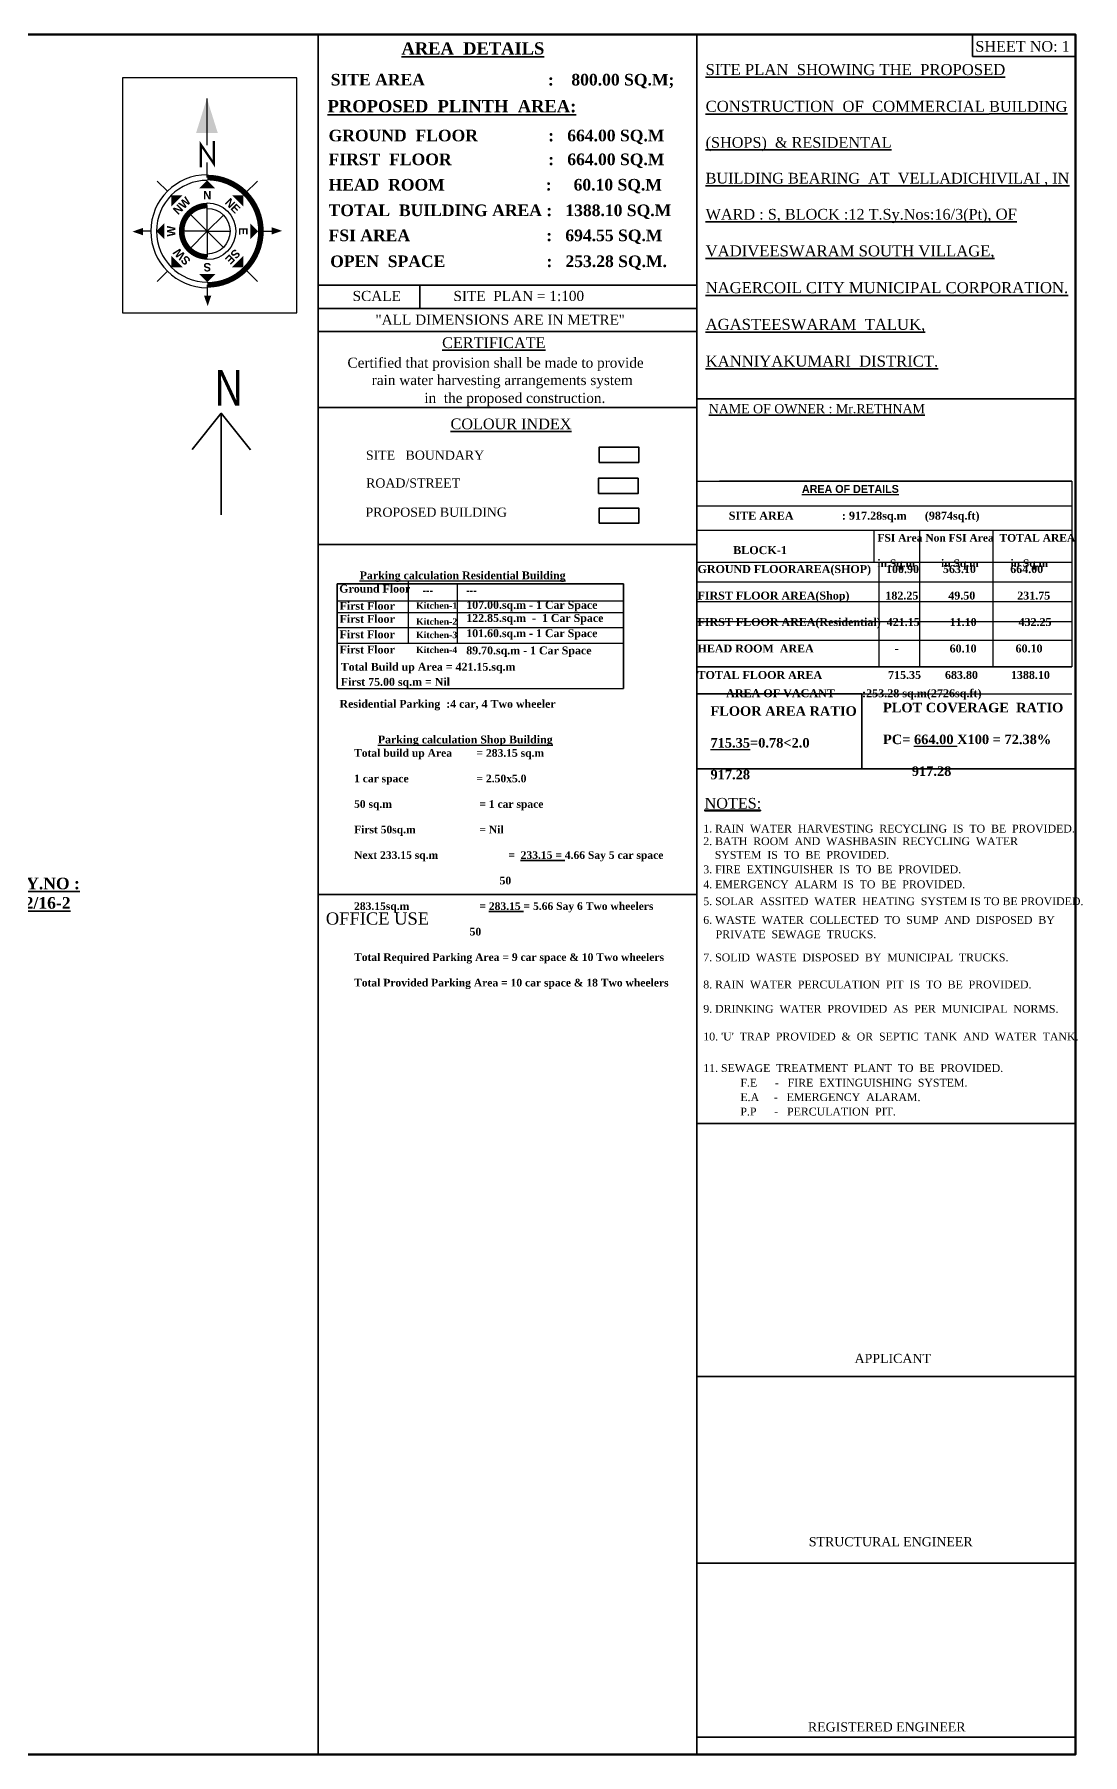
# Model space of a CAD drawing. Header units: metres. Extents: x 915 to 5569, y -1565 to 175.
# Drawn here: x 5363.9 to 5398.1, y -1564.8 to -1508.7 of the extents above; entities that cross this region are included whole.
import ezdxf
from ezdxf.enums import TextEntityAlignment as Align

# ---------------------------------------------------------------- set-up
doc = ezdxf.new("R2010")
doc.units = ezdxf.units.M
doc.header["$MEASUREMENT"] = 0
doc.layers.add('NORTH_DIRECTION', color=7, linetype='Continuous', lineweight=0)
doc.styles.get("Standard").update_dxf_attribs({"font": 'times.ttf'})
doc.styles.add('STYLE11', font='bold')
doc.styles.add('USA TEXT', font='GOTHIC.TTF', dxfattribs={"width": 0.8})

msp = doc.modelspace()

# ---------------------------------------------------------------- linework, layer by layer
at = {"lineweight": 35}
for p, q in [((5373.13966, -1508.66033), (5373.13966, -1564.84256)), ((5385.50946, -1508.66033), (5385.50946, -1564.84256)), ((5394.51411, -1509.37848), (5394.51411, -1508.66033)), ((5397.87925, -1509.37848), (5394.51411, -1509.37848)), ((5376.46577, -1517.60978), (5376.46577, -1516.85352)), ((5373.13966, -1517.60978), (5385.50946, -1517.60978)), ((5373.13966, -1518.36604), (5385.50946, -1518.36604)), ((5373.13966, -1518.36604), (5385.50946, -1518.36604)), ((5385.50946, -1520.56129), (5397.87925, -1520.56129)), ((5373.13966, -1525.31704), (5385.50946, -1525.31704)), ((5385.50946, -1544.22606), (5397.87925, -1544.22606)), ((5385.50946, -1552.49802), (5397.87925, -1552.49802)), ((5385.50946, -1558.58765), (5397.87925, -1558.58765)), ((5385.50946, -1564.27483), (5397.87925, -1564.27483))]:
    msp.add_line(p, q, dxfattribs=at)
at = {"lineweight": 30}
for p, q in [((5369.52246, -1512.28294), (5369.52246, -1510.75118)), ((5369.52246, -1513.33571), (5369.52246, -1512.8486)), ((5368.21848, -1513.78428), (5367.88513, -1513.45093)), ((5370.76171, -1513.84902), (5371.1598, -1513.45093)), ((5369.52246, -1515.08827), (5368.9306, -1514.4964)), ((5369.52246, -1515.08827), (5369.52246, -1514.25125)), ((5369.52246, -1515.08827), (5370.04959, -1514.56114)), ((5367.67835, -1515.08827), (5367.40776, -1515.08827)), ((5369.52246, -1515.08827), (5368.68545, -1515.08827)), ((5369.52246, -1515.08827), (5368.9306, -1515.68013)), ((5369.52246, -1515.08827), (5370.26793, -1515.08827)), ((5369.52246, -1515.08827), (5370.04959, -1515.61539)), ((5369.52246, -1515.08827), (5369.52246, -1515.92528)), ((5371.27502, -1515.08827), (5371.63716, -1515.08827)), ((5370.76171, -1516.32751), (5371.1598, -1516.7256)), ((5368.21848, -1516.39225), (5367.88513, -1516.7256)), ((5369.52246, -1516.84082), (5369.52246, -1517.20297))]:
    msp.add_line(p, q, dxfattribs=at)
at = {"color": 7, "lineweight": 30}
for p, q in [((5397.7678, -1523.24762), (5386.25617, -1523.24762)), ((5385.50946, -1524.05501), (5397.7678, -1524.05501)), ((5397.7678, -1523.96342), (5397.7678, -1524.06713)), ((5385.52208, -1524.84979), (5397.7678, -1524.84979)), ((5391.31084, -1525.89689), (5391.31084, -1524.84979)), ((5392.78355, -1524.84979), (5392.78355, -1529.32044)), ((5395.17979, -1524.84979), (5395.17979, -1528.28123)), ((5385.50946, -1525.89689), (5397.7678, -1525.89689)), ((5391.47225, -1529.32044), (5391.47225, -1525.89689)), ((5374.63057, -1526.60977), (5381.91557, -1526.60977)), ((5376.08809, -1526.50119), (5376.08809, -1528.53665)), ((5377.68603, -1526.60977), (5377.68603, -1528.54716)), ((5385.50946, -1526.53916), (5397.7678, -1526.53916)), ((5373.76684, -1527.15761), (5383.11606, -1527.15761)), ((5373.76684, -1527.54479), (5383.11606, -1527.54479)), ((5385.50946, -1527.1769), (5397.7678, -1527.1769)), ((5373.76684, -1528.03615), (5383.11606, -1528.03615)), ((5385.50946, -1527.83152), (5397.7678, -1527.83152)), ((5373.76684, -1528.54716), (5383.11606, -1528.54716)), ((5385.50946, -1528.44762), (5397.7678, -1528.44762)), ((5392.78355, -1528.27335), (5392.78355, -1528.44762)), ((5395.17979, -1528.27335), (5395.17979, -1529.32044)), ((5395.17979, -1528.28123), (5395.17979, -1528.44762)), ((5395.17979, -1528.36443), (5395.17979, -1528.44762)), ((5385.50946, -1529.32044), (5397.7678, -1529.32044)), ((5385.50946, -1529.32044), (5385.50946, -1531.25507)), ((5373.76684, -1530.02842), (5383.11606, -1530.02842))]:
    msp.add_line(p, q, dxfattribs=at)
at = {"color": 2}
msp.add_line((5390.90506, -1530.1934), (5385.50946, -1530.1934), dxfattribs=at)
msp.add_line((5385.50946, -1530.1934), (5397.7678, -1530.1934))
at = {"linetype": 'ByBlock', "lineweight": 35}
for p, q in [((5390.90506, -1530.1934), (5390.90506, -1532.64931)), ((5373.13966, -1536.75144), (5385.50946, -1536.75144))]:
    msp.add_line(p, q, dxfattribs=at)
at = {"color": 0, "linetype": 'ByBlock', "lineweight": 35}
msp.add_line((5385.50946, -1532.64931), (5397.87925, -1532.64931), dxfattribs=at)
at = {"lineweight": 106}
msp.add_lwpolyline([(5314.54936, -1508.66033), (5397.87925, -1508.66033), (5397.87925, -1564.84256), (5314.54936, -1564.84256)], close=True, dxfattribs=at)
at = {"linetype": 'Continuous', "lineweight": 30}
msp.add_lwpolyline([(5372.44786, -1510.07603), (5366.75059, -1510.07603), (5366.75059, -1517.74889), (5372.44786, -1517.74889)], close=True, dxfattribs=at)
at = {"lineweight": 30, "const_width": 0.07324}
msp.add_lwpolyline([(5369.31063, -1512.99974), (5369.31063, -1512.2561), (5369.73404, -1512.87988), (5369.73404, -1512.13733)], dxfattribs=at)
at = {"lineweight": 30}
for points in [[(5369.52246, -1513.24415, 1), (5369.52246, -1516.93238, 1)], [(5369.52246, -1513.42726, 1), (5369.52246, -1516.74927, 1)], [(5369.52246, -1514.15969, -1), (5369.52246, -1516.01684, -1)], [(5369.52246, -1514.3428, -1), (5369.52246, -1515.83373, -1)]]:
    msp.add_lwpolyline(points, format="xyb", dxfattribs=at)
at = {"lineweight": 30, "const_width": 0.18311}
for points in [[(5369.52246, -1513.33571, -1), (5369.52246, -1516.84082, 1)], [(5369.52246, -1514.25125, 1), (5369.52246, -1515.92528, 1)]]:
    msp.add_lwpolyline(points, format="xyb", dxfattribs=at)
at = {"lineweight": 35}
for points in [[(5373.13966, -1516.85352), (5385.50946, -1516.85352), (5385.50946, -1520.84908), (5373.13966, -1520.84908)], [(5382.3266, -1522.63742), (5383.61883, -1522.63742), (5383.61883, -1522.14081), (5382.3266, -1522.14081)], [(5382.302, -1523.65481), (5383.59423, -1523.65481), (5383.59423, -1523.15821), (5382.302, -1523.15821)], [(5382.32551, -1524.62832), (5383.61773, -1524.62832), (5383.61773, -1524.13171), (5382.32551, -1524.13171)]]:
    msp.add_lwpolyline(points, close=True, dxfattribs=at)
at = {"color": 7, "lineweight": 30}
msp.add_lwpolyline([(5385.50946, -1523.24762), (5397.7678, -1523.24762), (5397.7678, -1529.32044), (5385.50946, -1529.32044)], close=True, dxfattribs=at)
for points in [[(5383.11606, -1530.02842), (5383.11606, -1526.60977), (5373.76684, -1526.60977), (5373.76684, -1530.02842)], [(5373.76684, -1530.02842), (5373.76684, -1526.60977), (5383.11606, -1526.60977), (5383.11606, -1530.02842)]]:
    msp.add_lwpolyline(points, dxfattribs=at)
at = {"lineweight": 35}
msp.add_lwpolyline([(5387.59149, -1533.99288), (5387.59149, -1534.01846), (5385.77263, -1534.01846), (5385.77263, -1533.99288), (5387.59149, -1533.99288)], dxfattribs=at)
at = {"lineweight": 30}
for points in [[(5369.15623, -1511.87959), (5369.51065, -1510.75186), (5369.86507, -1511.87959)], [(5369.52246, -1513.42726), (5369.26351, -1513.68621), (5369.78142, -1513.68621)], [(5368.34796, -1513.91376), (5368.34796, -1514.27997), (5368.71417, -1513.91376)], [(5370.69697, -1513.91376), (5370.33075, -1513.91376), (5370.69697, -1514.27997)], [(5367.418, -1515.21822), (5367.07776, -1515.10008), (5367.418, -1514.98194)], [(5367.86146, -1515.08827), (5368.12041, -1515.34722), (5368.12041, -1514.82931)], [(5371.18347, -1515.08827), (5370.92451, -1514.82931), (5370.92451, -1515.34722)], [(5371.62693, -1514.95831), (5371.96717, -1515.07645), (5371.62693, -1515.19459)], [(5368.34796, -1516.26277), (5368.71417, -1516.26277), (5368.34796, -1515.89656)], [(5370.69697, -1516.26277), (5370.69697, -1515.89656), (5370.33075, -1516.26277)], [(5369.52246, -1516.74927), (5369.78142, -1516.49032), (5369.26351, -1516.49032)], [(5369.65242, -1517.19273), (5369.53428, -1517.53297), (5369.41614, -1517.19273)]]:
    msp.add_solid(points, dxfattribs=at)
at = {"layer": 'NORTH_DIRECTION', "lineweight": 35}
for points in [[(5369.97818, -1524.35228), (5369.97818, -1524.35228), (5369.97818, -1521.03272), (5369.02493, -1522.21476)], [(5370.93926, -1522.22445), (5370.93926, -1522.22445), (5369.97818, -1521.03272)]]:
    msp.add_lwpolyline(points, dxfattribs=at)

# ---------------------------------------------------------------- texts
at = {"lineweight": 35}
for s, height, p in [('SHEET NO: 1', 0.35, (5394.61238, -1509.22523)), ('SCALE', 0.33, (5374.2686, -1517.36764)), ('SITE  PLAN = 1:100', 0.33, (5377.56393, -1517.36764)), ('"ALL DIMENSIONS ARE IN METRE\'\'', 0.33, (5375.01503, -1518.14279)), ('%%UCERTIFICATE', 0.35, (5377.19394, -1518.90387)), ('Certified that provision shall be made to provide', 0.33, (5374.1023, -1519.54777)), ('rain water harvesting arrangements system ', 0.33, (5374.89443, -1520.11279)), ('in  the proposed construction.', 0.33, (5376.61355, -1520.69809)), ('%%UNAME OF OWNER : Mr.RETHNAM', 0.3, (5385.90414, -1521.03526)), ('%%UCOLOUR INDEX', 0.35, (5377.46899, -1521.55615)), ('SITE   BOUNDARY   ', 0.3, (5374.70416, -1522.55259)), ('ROAD/STREET', 0.3, (5374.71131, -1523.46205)), ('PROPOSED BUILDING', 0.3, (5374.69046, -1524.41516)), ('NOTES:', 0.35, (5385.76655, -1533.94678)), ('2. BATH  ROOM  AND  WASHBASIN  RECYCLING  WATER', 0.2557804, (5385.72486, -1535.1374)), ('1. RAIN  WATER  HARVESTING  RECYCLING  IS  TO  BE  PROVIDED.', 0.2557804, (5385.72486, -1534.72692)), ('SYSTEM  IS  TO  BE  PROVIDED.', 0.2557804, (5386.09919, -1535.58571)), ('3. FIRE  EXTINGUISHER  IS  TO  BE  PROVIDED.', 0.2557804, (5385.72486, -1536.05887)), ('4. EMERGENCY  ALARM  IS  TO  BE  PROVIDED.', 0.2557804, (5385.72486, -1536.54753)), ('5. SOLAR  ASSITED  WATER  HEATING  SYSTEM IS TO BE PROVIDED.', 0.2557804, (5385.72486, -1537.09922)), ('OFFICE USE', 0.4, (5373.39419, -1537.7361)), ('6. WASTE  WATER  COLLECTED  TO  SUMP  AND  DISPOSED  BY', 0.2557804, (5385.72486, -1537.70955)), ('PRIVATE  SEWAGE  TRUCKS.', 0.2557804, (5386.12922, -1538.17879)), ('7. SOLID  WASTE  DISPOSED  BY  MUNICIPAL  TRUCKS.', 0.2557804, (5385.72486, -1538.93499)), ('8. RAIN  WATER  PERCULATION  PIT  IS  TO  BE  PROVIDED.', 0.2557804, (5385.72486, -1539.81848)), ('9. DRINKING  WATER  PROVIDED  AS  PER  MUNICIPAL  NORMS.', 0.2557804, (5385.72486, -1540.61364)), ("10. 'U'  TRAP  PROVIDED  &  OR  SEPTIC  TANK  AND  WATER  TANK.", 0.2557804, (5385.72486, -1541.51883)), ('11. SEWAGE  TREATMENT  PLANT  TO  BE  PROVIDED.', 0.2557804, (5385.72486, -1542.54713)), ('F.E      -   FIRE  EXTINGUISHING  SYSTEM.', 0.2557804, (5386.93736, -1543.02654)), ('E.A     -   EMERGENCY  ALARAM.', 0.2557804, (5386.93736, -1543.49743)), ('P.P      -   PERCULATION  PIT.', 0.2557804, (5386.93736, -1543.96832)), ('APPLICANT', 0.3, (5390.66787, -1552.05392)), ('STRUCTURAL ENGINEER', 0.3, (5389.17347, -1558.03927)), ('REGISTERED ENGINEER', 0.3, (5389.14413, -1564.08794))]:
    msp.add_text(s, height=height, dxfattribs=at).set_placement(p)
at = {"lineweight": 30, "style": 'STYLE11'}
for s, height, rotation, p in [('NW', 0.276453, 45, (5368.69044, -1514.25624)), ('NE', 0.276453, 315, (5370.35449, -1514.25624)), ('W', 0.27645, 90, (5368.3458, -1515.08827)), ('E', 0.27645, 270, (5370.69913, -1515.08827)), ('SW', 0.276453, 135, (5368.69044, -1515.92029)), ('SE', 0.276453, 225, (5370.35449, -1515.92029)), ('S', 0.27645, 180, (5369.52246, -1516.26493))]:
    msp.add_text(s, height=height, rotation=rotation, dxfattribs=at).set_placement(p, align=Align.MIDDLE)
msp.add_text('N', height=0.27645, dxfattribs=at).set_placement((5369.52246, -1513.9116), align=Align.MIDDLE)
at = {"lineweight": 35, "attachment_point": 1}
for s, insert, char_height, width in [('{\\fTimes New Roman|b1|i0|c0|p18;\\LAREA  DETAILS}', (5375.86599, -1508.91779), 0.4, 13.4514901), ('{\\fTimes New Roman|b1|i0|c0|p18;SITE AREA                            :    800.00 SQ.M;}', (5373.55461, -1509.94908), 0.38, 16.0760041), ('{\\LSITE PLAN  SHOWING THE  PROPOSED \\P\\PCONSTRUCTION  OF  COMMERCIAL \\H0.9737x;BUILDING\\P\\P(SHOPS)  & RESIDENTAL  \\P\\PBUILDING BEARING  AT  VELLADICHIVILAI , IN \\P\\PWARD : S, BLOCK :12 T.Sy.Nos:16/3(Pt), \\H1.027x;OF \\P\\PVADIVEESWARAM SOUTH VILLAGE, \\P\\PNAGERCOIL CITY MUNICIPAL CORPORATION.\\P\\PAGASTEESWARAM  TALUK, \\P\\PKANNIYAKUMARI  DISTRICT.}', (5385.80155, -1509.62792), 0.36, 86.96365), ('{\\fTimes New Roman|b1|i0|c0|p18;\\LPROPOSED  PLINTH  AREA:}', (5373.45323, -1510.80469), 0.4, 13.4514901), ('{\\fTimes New Roman|b1|i0|c0|p18;GROUND  FLOOR                :   664.00 SQ.M}', (5373.48537, -1511.77266), 0.38, 13.4514901), ('{\\fTimes New Roman|b1|i0|c0|p18;FIRST  FLOOR                      :   664.00 SQ.M}', (5373.48537, -1512.55135), 0.38, 13.4514901), ('{\\fTimes New Roman|b1|i0|c0|p18;HEAD  ROOM                       :     60.10 SQ.M}', (5373.48537, -1513.37969), 0.38, 13.4514901), ('{\\fTimes New Roman|b1|i0|c0|p18;TOTAL  BUILDING AREA :   1388.10 SQ.M}', (5373.48537, -1514.21546), 0.38, 13.4514901), ('{\\fTimes New Roman|b1|i0|c0|p18;FSI AREA                               :   694.55 SQ.M}', (5373.48537, -1515.03384), 0.38, 13.4514901), ('{\\fTimes New Roman|b1|i0|c0|p18;OPEN  SPACE                       :   253.28 SQ.M.}', (5373.53787, -1515.88024), 0.38, 13.4514901), ('{\\fTimes New Roman|b1|i0|c0|p18;\\LT.SY.NO : \\PS-12/16-2}', (5362.76095, -1536.20142), 0.38, 13.4514901)]:
    msp.add_mtext(s, dxfattribs=dict(at, insert=insert, char_height=char_height, width=width))
at = {"color": 7, "lineweight": 30, "attachment_point": 1, "line_spacing_factor": 2}
for s, insert, char_height, width in [('{\\fTw Cen MT|b1|i0|c0|p34;\\LAREA OF DETAILS}', (5388.94775, -1523.37507), 0.2613452, 11.3352544), ('{\\fTimes New Roman|b1|i0|c0|p18;SITE AREA                : 917.28sq.m      (9874sq.ft)}', (5386.55699, -1524.24823), 0.2613452, 11.3352544), ('{\\fTimes New Roman|b1|i0|c0|p18;FSI Area Non FSI Area  TOTAL AREA\\Pin Sq.m         in Sq.m           in Sq.m}', (5391.41182, -1524.9772), 0.2489002, 11.3352544), ('{\\fTimes New Roman|b1|i0|c0|p18;BLOCK-1}', (5386.70119, -1525.37284), 0.2613452, 11.3352544), ('{\\fTimes New Roman|b1|i0|c0|p18;GROUND FLOORAREA(SHOP)     100.90        563.10^I         664.00\\PFIRST FLOOR AREA(Shop)            182.25          49.50              231.75\\PFIRST FLOOR AREA(Residential)  421.15          11.10              432.25\\PHEAD ROOM  AREA                           -                 60.10             60.10 \\PTOTAL FLOOR AREA                      715.35        683.80           1388.10}', (5385.53758, -1525.994), 0.2592711, 14.2137654), ('{\\fTimes New Roman|b1|i0|c0|p18;\\PAREA OF VACANT         :253.28 sq.m(2726sq.ft)}', (5386.47026, -1529.17584), 0.2613452, 11.3352544)]:
    msp.add_mtext(s, dxfattribs=dict(at, insert=insert, char_height=char_height, width=width))
at = {"color": 7, "lineweight": 30, "attachment_point": 1}
for s, insert, char_height, width in [('{\\fTimes New Roman|b1|i0|c0|p18;\\LParking calculation Residential Building }', (5374.49977, -1526.20003), 0.2573178, 8.155091), ('{\\fTimes New Roman|b1|i0|c0|p18;Ground Floor}', (5373.83287, -1526.63322), 0.2573178, 3.3597941), ('{\\fTw Cen MT|b1|i0|c0|p34;---}', (5376.55325, -1526.69407), 0.2573178, 3.3597941), ('{\\fTw Cen MT|b1|i0|c0|p34;---}', (5377.98127, -1526.69407), 0.2573178, 3.3597941), ('{\\fTimes New Roman|b1|i0|c0|p18;First Floor}', (5373.84518, -1527.19398), 0.2573178, 3.3597941), ('{\\fTimes New Roman|b1|i0|c0|p18;Kitchen-1}', (5376.34392, -1527.20886), 0.2106878, 2.7509481), ('{\\fTimes New Roman|b1|i0|c0|p18;107.00.sq.m - 1 Car Space }', (5377.98246, -1527.16472), 0.2573178, 8.155091), ('{\\fTimes New Roman|b1|i0|c0|p18;122.85.sq.m  -  1 Car Space}', (5377.98246, -1527.59343), 0.2573178, 8.155091), ('{\\fTimes New Roman|b1|i0|c0|p18;First Floor}', (5373.84518, -1527.62121), 0.2573178, 3.3597941), ('{\\fTimes New Roman|b1|i0|c0|p18;First Floor}', (5373.84518, -1528.12423), 0.2573178, 3.3597941), ('{\\fTimes New Roman|b1|i0|c0|p18;Kitchen-2}', (5376.34392, -1527.73193), 0.2106878, 2.7509481), ('{\\fTimes New Roman|b1|i0|c0|p18;Kitchen-3}', (5376.34392, -1528.16832), 0.2106878, 2.7509481), ('{\\fTimes New Roman|b1|i0|c0|p18;101.60.sq.m - 1 Car Space}', (5377.98246, -1528.08911), 0.2573178, 8.155091), ('{\\fTimes New Roman|b1|i0|c0|p18;First Floor}', (5373.84518, -1528.62243), 0.2573178, 3.3597941), ('{\\fTimes New Roman|b1|i0|c0|p18;Kitchen-4}', (5376.34392, -1528.65624), 0.2106878, 2.7509481), ('{\\fTimes New Roman|b1|i0|c0|p18;89.70.sq.m - 1 Car Space}', (5377.98246, -1528.65166), 0.2573178, 8.155091), ('{\\fTimes New Roman|b1|i0|c0|p18;Total Build up Area = 421.15.sq.m}', (5373.88241, -1529.18575), 0.2573178, 8.155091), ('{\\fTimes New Roman|b1|i0|c0|p18;First 75.00 sq.m = Nil}', (5373.88241, -1529.67666), 0.2573178, 8.155091), ('{\\fTimes New Roman|b1|i0|c0|p18; Residential Parking  :4 car, 4 Two wheeler}', (5373.74376, -1530.39559), 0.2573178, 8.155091), ('{\\fTimes New Roman|b1|i0|c0|p18;\\LParking calculation Shop Building }', (5375.09281, -1531.56065), 0.2573178, 8.155091)]:
    msp.add_mtext(s, dxfattribs=dict(at, insert=insert, char_height=char_height, width=width))
at = {"lineweight": 30, "char_height": 0.3111253, "width": 33.3322593, "attachment_point": 1, "line_spacing_factor": 2}
for s, insert in [('{\\fTimes New Roman|b1|i0|c0|p18;FLOOR AREA RATIO\\P\\L715.35\\l=0.78<2.0\\P917.28}', (5385.95919, -1530.60392)), ('{\\fTimes New Roman|b1|i0|c0|p18;PLOT COVERAGE  RATIO\\PPC= \\L664.00 \\lX100 = 72.38%\\P        917.28}', (5391.59631, -1530.49095))]:
    msp.add_mtext(s, dxfattribs=dict(at, insert=insert))
at = {"color": 7, "lineweight": 35, "insert": (5374.31691, -1532.00405), "char_height": 0.25, "width": 32.1403595, "attachment_point": 1, "line_spacing_factor": 2}
msp.add_mtext('\\A1;{\\fTimes New Roman|b1|i0|c0|p18;Total build up Area ^I= 283.15 \\A0;\\H1.00002x;sq.m\\P1 car space              ^I= 2.50x5.0\\P50 sq.m                      ^I = 1 car space\\PFirst 50sq.m            ^I = Nil\\PNext 233.15 sq.m   ^I           = \\L 233.15 = \\l4.66 Say 5 car space\\P                                    ^I        50\\P283.15sq.m             ^I = \\L283.15\\l = 5.66 Say 6 Two wheelers\\P                                        50\\PTotal Required Parking Area = 9 car space & 10 Two wheelers\\PTotal Provided Parking Area = 10 car space & 18 Two wheelers\\P\\P\\A1;\\P\\L\\P\\l }', dxfattribs=at)
at = {"layer": 'NORTH_DIRECTION', "lineweight": 35, "insert": (5370.66873, -1520.78555), "char_height": 1.16148, "attachment_point": 1, "rotation": 180, "style": 'USA TEXT'}
msp.add_mtext_dynamic_manual_height_columns('N', width=0.6882154, gutter_width=17.42215, heights=[1.53969], dxfattribs=at)

doc.saveas('drawing.dxf')
